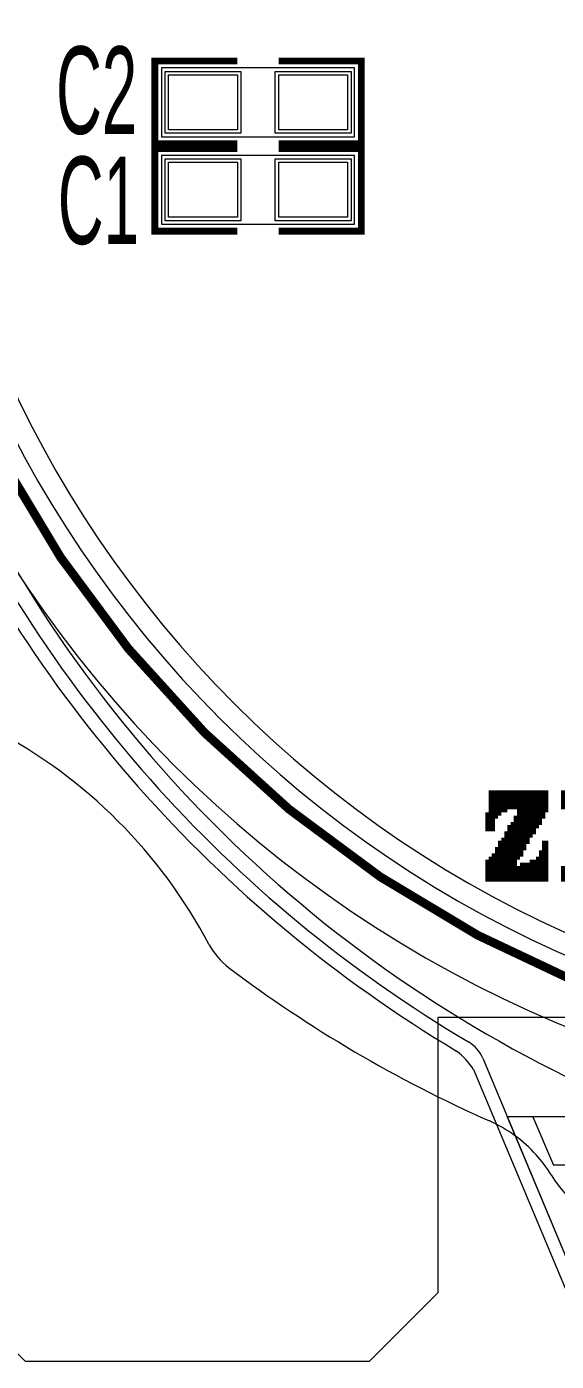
# Model space of a CAD drawing. Header units: millimetres. Extents: x 0 to 240, y 0 to 160.
# Drawn here: x 120.98 to 128.67, y 74.16 to 93.54 of the extents above; entities that cross this region are included whole.
import ezdxf

# ---------------------------------------------------------------- set-up
doc = ezdxf.new("R2010")
doc.units = ezdxf.units.MM
for name, color, linetype in [('BG_OUTLINE', 254, 'Continuous'), ('BG_SILKSCREEN_TOP', 7, 'Continuous'), ('PG_ASSEMBLY_BOTTOM', 12, 'Continuous'), ('PG_ASSEMBLY_TOP', 111, 'Continuous'), ('PG_SILKSCREEN_BOTTOM', 2, 'Continuous'), ('PG_SILKSCREEN_TOP', 7, 'Continuous'), ('PIN_PASTEMASK_TOP', 85, 'Continuous'), ('PIN_SOLDERMASK_TOP', 85, 'Continuous'), ('PIN_TOP', 80, 'Continuous'), ('RD_SILKSCREEN_TOP', 7, 'Continuous')]:
    doc.layers.add(name, color=color, linetype=linetype)
doc.styles.get("Standard").update_dxf_attribs({"font": 'arial.ttf'})

msp = doc.modelspace()

# ---------------------------------------------------------------- linework, layer by layer
at = {"layer": 'BG_OUTLINE', "color": 5, "lineweight": 0}
msp.add_lwpolyline([(120.959, 74.158), (125.959, 74.158), (126.959, 75.158), (126.959, 79.158), (143.959, 79.158), (143.959, 75.158), (144.959, 74.158), (149.959, 74.158), (154.959, 79.158), (154.959, 109.158), (149.959, 114.158), (120.959, 114.158), (115.959, 109.158), (115.959, 79.158), (120.959, 74.158)], dxfattribs=at)
at = {"layer": 'BG_SILKSCREEN_TOP', "lineweight": 0}
for points in [[(152.296, 95.189, 0.127, 0.127, 1), (118.636, 95.189, 0.127, 0.127, 1), (152.296, 95.189, 0.127, 0.127, 0)], [(127.689, 82.336, 0.229, 0.229, 0), (128.558, 82.336, 0.229, 0.229, 0)], [(127.689, 82.291, 0.229, 0.229, 0), (128.558, 82.291, 0.229, 0.229, 0)], [(128.741, 82.336, 0.229, 0.229, 0), (129.289, 82.336, 0.229, 0.229, 0)], [(128.741, 82.291, 0.229, 0.229, 0), (129.289, 82.291, 0.229, 0.229, 0)], [(127.689, 82.245, 0.229, 0.229, 0), (127.963, 82.245, 0.229, 0.229, 0)], [(127.689, 82.199, 0.229, 0.229, 0), (127.872, 82.199, 0.229, 0.229, 0)], [(127.689, 82.153, 0.229, 0.229, 0), (127.826, 82.153, 0.229, 0.229, 0)], [(127.689, 82.108, 0.229, 0.229, 0), (127.78, 82.108, 0.229, 0.229, 0)], [(128.146, 82.108, 0.229, 0.229, 0), (128.466, 82.108, 0.229, 0.229, 0)], [(128.192, 82.199, 0.229, 0.229, 0), (128.512, 82.199, 0.229, 0.229, 0)], [(128.192, 82.153, 0.229, 0.229, 0), (128.512, 82.153, 0.229, 0.229, 0)], [(128.238, 82.245, 0.229, 0.229, 0), (128.558, 82.245, 0.229, 0.229, 0)], [(127.643, 82.016, 0.229, 0.229, 0), (127.78, 82.016, 0.229, 0.229, 0)], [(127.643, 81.971, 0.229, 0.229, 0), (127.78, 81.971, 0.229, 0.229, 0)], [(127.689, 82.062, 0.229, 0.229, 0), (127.78, 82.062, 0.229, 0.229, 0)], [(128.055, 81.971, 0.229, 0.229, 0), (128.375, 81.971, 0.229, 0.229, 0)], [(128.055, 81.925, 0.229, 0.229, 0), (128.375, 81.925, 0.229, 0.229, 0)], [(128.1, 82.062, 0.229, 0.229, 0), (128.466, 82.062, 0.229, 0.229, 0)], [(128.1, 82.016, 0.229, 0.229, 0), (128.42, 82.016, 0.229, 0.229, 0)], [(127.918, 81.742, 0.229, 0.229, 0), (128.238, 81.742, 0.229, 0.229, 0)], [(127.963, 81.833, 0.229, 0.229, 0), (128.283, 81.833, 0.229, 0.229, 0)], [(127.963, 81.788, 0.229, 0.229, 0), (128.283, 81.788, 0.229, 0.229, 0)], [(128.009, 81.879, 0.229, 0.229, 0), (128.329, 81.879, 0.229, 0.229, 0)], [(127.78, 81.513, 0.229, 0.229, 0), (128.1, 81.513, 0.229, 0.229, 0)], [(127.826, 81.605, 0.229, 0.229, 0), (128.192, 81.605, 0.229, 0.229, 0)], [(127.826, 81.559, 0.229, 0.229, 0), (128.146, 81.559, 0.229, 0.229, 0)], [(127.872, 81.651, 0.229, 0.229, 0), (128.192, 81.651, 0.229, 0.229, 0)], [(127.918, 81.696, 0.229, 0.229, 0), (128.238, 81.696, 0.229, 0.229, 0)], [(128.466, 81.605, 0.229, 0.229, 0), (128.558, 81.605, 0.229, 0.229, 0)], [(128.466, 81.559, 0.229, 0.229, 0), (128.558, 81.559, 0.229, 0.229, 0)], [(128.466, 81.513, 0.229, 0.229, 0), (128.558, 81.513, 0.229, 0.229, 0)], [(127.643, 81.331, 0.229, 0.229, 0), (128.009, 81.331, 0.229, 0.229, 0)], [(127.689, 81.376, 0.229, 0.229, 0), (128.009, 81.376, 0.229, 0.229, 0)], [(127.735, 81.422, 0.229, 0.229, 0), (128.055, 81.422, 0.229, 0.229, 0)], [(127.78, 81.468, 0.229, 0.229, 0), (128.1, 81.468, 0.229, 0.229, 0)], [(128.283, 81.331, 0.229, 0.229, 0), (128.558, 81.331, 0.229, 0.229, 0)], [(128.375, 81.376, 0.229, 0.229, 0), (128.558, 81.376, 0.229, 0.229, 0)], [(128.42, 81.468, 0.229, 0.229, 0), (128.558, 81.468, 0.229, 0.229, 0)], [(128.42, 81.422, 0.229, 0.229, 0), (128.558, 81.422, 0.229, 0.229, 0)], [(127.643, 81.285, 0.229, 0.229, 0), (128.009, 81.285, 0.229, 0.229, 0)], [(127.643, 81.239, 0.229, 0.229, 0), (128.558, 81.239, 0.229, 0.229, 0)], [(128.146, 81.285, 0.229, 0.229, 0), (128.558, 81.285, 0.229, 0.229, 0)], [(128.741, 81.239, 0.229, 0.229, 0), (129.289, 81.239, 0.229, 0.229, 0)]]:
    msp.add_lwpolyline(points, format="xyseb", dxfattribs=at)
at = {"layer": 'PG_ASSEMBLY_BOTTOM', "lineweight": 0}
msp.add_lwpolyline([(151.659, 95.158, 1), (119.259, 95.158, 1)], format="xyb", close=True, dxfattribs=at)
at = {"layer": 'PG_ASSEMBLY_TOP', "lineweight": 0}
for points in [[(125.741, 92.946), (122.941, 92.946), (122.941, 91.946), (125.741, 91.946), (125.741, 92.946)], [(125.741, 91.676), (122.941, 91.676), (122.941, 90.676), (125.741, 90.676), (125.741, 91.676)]]:
    msp.add_lwpolyline(points, dxfattribs=at)
at = {"layer": 'PG_SILKSCREEN_BOTTOM', "lineweight": 0}
for points in [[(132.783, 112.755, 0.501661), (119.355, 87.576)], [(132.814, 112.558, 0.501661), (119.536, 87.661)], [(152.909, 95.158, 1), (118.009, 95.158, 1), (152.909, 95.158)], [(132.832, 112.328, 0.501372), (119.743, 87.759)], [(151.959, 95.158, 1), (118.959, 95.158, 1), (151.959, 95.158)], [(151.659, 95.158, 1), (119.259, 95.158, 1), (151.659, 95.158)], [(119.536, 87.661, 0.156636), (127.397, 78.798)], [(119.745, 87.754, 0.185592), (129.423, 78.008)], [(119.355, 87.576, 0.155515), (127.224, 78.665)], [(123.633, 80.209, 0.150531), (120.511, 83.332)], [(123.633, 80.209, 0.10972), (123.914, 79.879)], [(123.914, 79.879, 0.057564), (127.702, 77.649)], [(127.603, 78.563, 0.160357), (127.397, 78.798)], [(127.472, 78.397, 0.077133), (127.224, 78.665)], [(128.379, 77.158, 0.105795), (127.702, 77.649)], [(128.596, 76.867, 0.045474), (128.379, 77.158)], [(128.596, 76.867, 0.1845), (129.728, 75.996)]]:
    msp.add_lwpolyline(points, format="xyb", dxfattribs=at)
for points in [[(127.603, 78.563), (128.959, 75.318)], [(127.472, 78.397), (128.801, 75.218)], [(127.472, 78.397), (128.801, 75.218)], [(142.958, 77.708), (127.96, 77.708)], [(127.96, 77.708), (128.959, 75.318)], [(128.33, 77.708), (128.63, 77.008)], [(129.33, 77.008), (128.63, 77.008)]]:
    msp.add_lwpolyline(points, dxfattribs=at)
at = {"layer": 'PG_SILKSCREEN_TOP', "lineweight": 0}
for points in [[(124.041, 91.846, 0.1, 0.1, 0), (122.841, 91.846, 0.1, 0.1, 0), (122.841, 93.046, 0.1, 0.1, 0), (124.041, 93.046, 0.1, 0.1, 0)], [(124.641, 91.846, 0.1, 0.1, 0), (125.841, 91.846, 0.1, 0.1, 0), (125.841, 93.046, 0.1, 0.1, 0), (124.641, 93.046, 0.1, 0.1, 0)], [(124.041, 90.576, 0.1, 0.1, 0), (122.841, 90.576, 0.1, 0.1, 0), (122.841, 91.776, 0.1, 0.1, 0), (124.041, 91.776, 0.1, 0.1, 0)], [(124.641, 90.576, 0.1, 0.1, 0), (125.841, 90.576, 0.1, 0.1, 0), (125.841, 91.776, 0.1, 0.1, 0), (124.641, 91.776, 0.1, 0.1, 0)]]:
    msp.add_lwpolyline(points, format="xyseb", dxfattribs=at)
at = {"layer": 'PIN_PASTEMASK_TOP', "lineweight": 0}
for points in [[(124.041, 92.846), (124.041, 92.046), (123.041, 92.046), (123.041, 92.846)], [(125.641, 92.846), (125.641, 92.046), (124.641, 92.046), (124.641, 92.846)], [(124.041, 91.576), (124.041, 90.776), (123.041, 90.776), (123.041, 91.576)], [(125.641, 91.576), (125.641, 90.776), (124.641, 90.776), (124.641, 91.576)]]:
    msp.add_lwpolyline(points, close=True, dxfattribs=at)
at = {"layer": 'PIN_SOLDERMASK_TOP', "lineweight": 0}
for points in [[(124.091, 92.896), (124.091, 91.996), (122.991, 91.996), (122.991, 92.896)], [(125.691, 92.896), (125.691, 91.996), (124.591, 91.996), (124.591, 92.896)], [(124.091, 91.626), (124.091, 90.726), (122.991, 90.726), (122.991, 91.626)], [(125.691, 91.626), (125.691, 90.726), (124.591, 90.726), (124.591, 91.626)]]:
    msp.add_lwpolyline(points, close=True, dxfattribs=at)
at = {"layer": 'PIN_TOP', "lineweight": 0}
for points in [[(124.041, 92.846), (124.041, 92.046), (123.041, 92.046), (123.041, 92.846)], [(125.641, 92.846), (125.641, 92.046), (124.641, 92.046), (124.641, 92.846)], [(124.041, 91.576), (124.041, 90.776), (123.041, 90.776), (123.041, 91.576)], [(125.641, 91.576), (125.641, 90.776), (124.641, 90.776), (124.641, 91.576)]]:
    msp.add_lwpolyline(points, close=True, dxfattribs=at)

# ---------------------------------------------------------------- texts
at = {"layer": 'RD_SILKSCREEN_TOP', "lineweight": 0, "width": 0.52}
for s, p in [('C2', (121.408, 91.988)), ('C1', (121.433, 90.388))]:
    msp.add_text(s, height=1.27, dxfattribs=at).set_placement(p)

doc.saveas('drawing.dxf')
